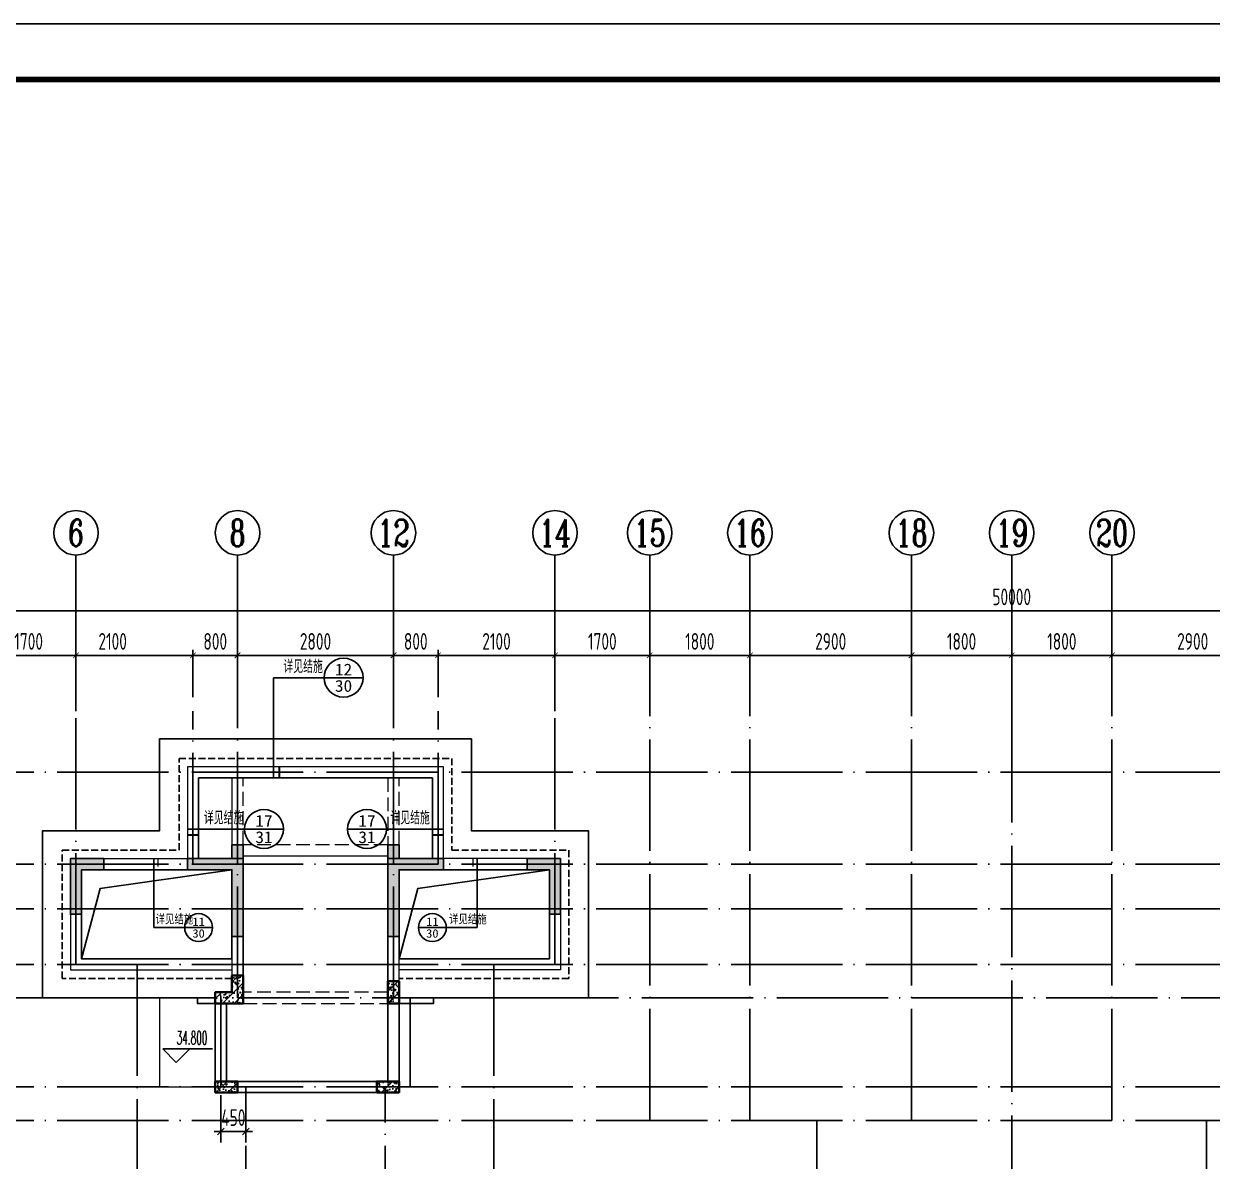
# Model space of a CAD drawing. Extents: x -461650 to 361314, y 245336 to 769729.
# Drawn here: x -4054 to 17284, y 301410 to 321836 of the extents above; entities that cross this region are included whole.
import ezdxf
from ezdxf.enums import TextEntityAlignment as Align

# ---------------------------------------------------------------- set-up
doc = ezdxf.new("R2010")
doc.units = 0
doc.header["$LTSCALE"] = 1000
for name, pattern in [('#P_--_20B1_001_t3$0$DASH', [0.35, 0.25, -0.1]), ('DASH', [0.35, 0.25, -0.1]), ('DOTE', [2.42, 2, -0.2, 0.02, -0.2])]:
    doc.linetypes.add(name, pattern=pattern)
doc.layers.get('0').update_dxf_attribs({"linetype": 'CONTINUOUS'})
doc.layers.get('DEFPOINTS').update_dxf_attribs({"linetype": 'CONTINUOUS'})
for name, color, linetype in [('-TK', 7, 'CONTINUOUS'), ('A-AXIS', 1, 'CONTINUOUS'), ('A-DOTE', 10, 'DOTE'), ('AXIS_NUM', 7, 'CONTINUOUS'), ('DIM_ELEV', 3, 'CONTINUOUS'), ('DIM_IDEN', 67, 'CONTINUOUS'), ('PUB_TEXT', 2, 'CONTINUOUS'), ('ROOF', 183, 'CONTINUOUS'), ('S-D洞口', 4, 'CONTINUOUS'), ('S-L主梁线', 4, 'DASH'), ('S-Q墙填充', 252, 'CONTINUOUS'), ('S-Q墙实线', 6, 'CONTINUOUS'), ('S-Q墙标注', 3, 'CONTINUOUS'), ('S-Y一般标注', 3, 'CONTINUOUS'), ('S-Z柱填充', 252, 'CONTINUOUS'), ('S-Z柱实线', 6, 'CONTINUOUS'), ('看线', 251, 'CONTINUOUS')]:
    doc.layers.add(name, color=color, linetype=linetype)
doc.layers.add('STAIR', color=2, linetype='CONTINUOUS', lineweight=18)
doc.styles.add('_TCH_AXIS', font='COMPLEX', dxfattribs={"bigfont": 'GBCBIG'})
doc.styles.add('_TCH_DIM', font='SIMPLEX.shx', dxfattribs={"width": 0.7, "bigfont": 'GBCBIG.shx'})
doc.styles.add('_TCH_LABEL', font='simhei.ttf')
doc.styles.add('TSSD_Axis', font='complex.shx', dxfattribs={"width": 0.7, "bigfont": 'hztxt.shx'})
doc.styles.add('TSSD_DIMENSION', font='Tssdeng.shx', dxfattribs={"width": 0.7, "bigfont": 'tssdchn.shx'})
doc.styles.add('TSSD_REIN', font='tssdeng.shx', dxfattribs={"width": 0.7, "height": 300, "bigfont": 'tssdchn.shx'})
doc.styles.add('结构文字', font='zstxt.shx', dxfattribs={"width": 0.7, "bigfont": 'zshz.shx'})
doc.dimstyles.new('STRUCK', dxfattribs={"dimtxt": 400, "dimasz": 121, "dimexe": 200, "dimexo": 150, "dimgap": 115, "dimtad": 1, "dimdec": 0, "dimdsep": 46, "dimtxsty": '结构文字', "dimblk": 'ARCHTICK', "dimcen": 400, "dimclrd": 3, "dimclre": 3, "dimclrt": 7, "dimadec": 0, "dimazin": 0, "dimtfac": 1, "dimtdec": 0, "dimtix": 1, "dimtmove": 2, "dimatfit": 3, "dimldrblk": '_DIMX', "dimfxl": 0, "dimtolj": 1, "dimtzin": 0, "dimarcsym": 0})
doc.dimstyles.new('TSSD_100_100', dxfattribs={"dimtxt": 300, "dimasz": 100, "dimexe": 100, "dimexo": 250, "dimgap": 100, "dimtad": 1, "dimdec": 0, "dimzin": 0, "dimdsep": 46, "dimtxsty": 'TSSD_DIMENSION', "dimblk": 'ARCHTICK', "dimcen": 0, "dimdle": 100, "dimclrt": 7, "dimadec": 0, "dimazin": 0, "dimtfac": 1, "dimtdec": 0, "dimtix": 1, "dimtmove": 2, "dimatfit": 3, "dimldrblk": 'ARCHTICK', "dimfxl": 0, "dimtolj": 1, "dimtzin": 0, "dimarcsym": 0})
pattern_1 = [(50, (-352183.98, 102949.57), (215.178055, -18.82564), [22.5, -247.5]), (355, (-352183.98, 102949.57), (-41.6254, 225.65764), [18, -198]), (100.4514, (-352166.05, 102948), (173.55281, 206.83186), [19.12206, -210.34263]), (46.1842, (-352183.98, 103009.57), (320.17231, -49.6557), [33.75, -371.25]), (96.6356, (-352157.3, 103005.43), (280.3988, 292.23536), [28.68309, -315.5139]), (351.1842, (-352184, 103009.57), (280.39858, 292.23558), [27, -297]), (21, (-352153.98, 102994.57), (179.072116, -120.78567), [22.5, -247.5]), (326, (-352153.98, 102994.57), (72.9946, 217.54501), [18, -198]), (71.4514, (-352139.06, 102984.5), (252.06679, 96.75915), [19.12206, -210.34263]), (37.5, (-352183.985, 102949.57), (3.647957, 99.868156), [0, -195.6, 0, -201, 0, -198.75]), (7.5, (-352183.98, 102949.57), (78.92086, 118.323514), [0, -114.6, 0, -191.1, 0, -75.75]), (327.5, (-352250.885, 102949.57), (160.146731, -6.766462), [0, -75, 0, -234, 0, -310.5]), (317.5, (-352280.88, 102949.57), (174.95585, 30.031495), [0, -97.5, 0, -155.4, 0, -220.5]), (45, (-352183.98, 102949.57), (-106.066017, 106.066017), [])]

# ---------------------------------------------------------------- blocks, each defined once
blk = doc.blocks.new('A1')
blk.add_lwpolyline([(0, 59400), (0, 0), (84100, 0), (84100, 59400)], close=True)
at = {"const_width": 100}
blk.add_lwpolyline([(2500, 58400), (2500, 1000), (83100, 1000), (83100, 58400)], close=True, dxfattribs=at)
blk = doc.blocks.new('ts_axno')
at = {"color": 0, "linetype": 'ByBlock', "lineweight": -2}
blk.add_circle((0, 0), 0.5, dxfattribs=at)
at = {"color": 0, "linetype": 'ByBlock', "lineweight": -2, "style": 'TSSD_Axis', "width": 0.7}
blk.add_attdef('A', text='', height=0.6, dxfattribs=at).set_placement((0, 0), align=Align.MIDDLE_CENTER)
blk = doc.blocks.new('_ArchTick')
at = {"color": 0, "linetype": 'ByBlock', "const_width": 0.15}
blk.add_lwpolyline([(-0.5, -0.5), (0.5, 0.5)], dxfattribs=at)
blk = doc.blocks.new('*D292')
at = {"layer": 'DEFPOINTS', "color": 0}
for p in [(12800, 19250), (11100, 18250), (12800, 18250)]:
    blk.add_point(p, dxfattribs=at)
at = {"layer": 'S-Y一般标注', "color": 0, "lineweight": -2}
for p, q in [((11000, 19250), (12900, 19250)), ((11100, 18500), (11100, 19350)), ((12800, 18500), (12800, 19350))]:
    blk.add_line(p, q, dxfattribs=at)
at = {"layer": 'S-Y一般标注', "color": 0, "lineweight": -2, "xscale": 100, "yscale": 100, "zscale": 100, "rotation": 180}
blk.add_blockref('_ArchTick', (11100, 19250), dxfattribs=at)
at = {"layer": 'S-Y一般标注', "color": 0, "lineweight": -2, "xscale": 100, "yscale": 100, "zscale": 100}
blk.add_blockref('_ArchTick', (12800, 19250), dxfattribs=at)
at = {"layer": 'S-Y一般标注', "color": 7, "insert": (11950, 19500), "char_height": 300, "attachment_point": 5, "style": 'TSSD_DIMENSION'}
blk.add_mtext('\\A1;1700', dxfattribs=at)
blk = doc.blocks.new('*D293')
at = {"layer": 'DEFPOINTS', "color": 0}
for p in [(14900, 19250), (12800, 18250), (14900, 18250)]:
    blk.add_point(p, dxfattribs=at)
at = {"layer": 'S-Y一般标注', "color": 0, "lineweight": -2}
for p, q in [((12700, 19250), (15000, 19250)), ((12800, 18500), (12800, 19350)), ((14900, 18500), (14900, 19350))]:
    blk.add_line(p, q, dxfattribs=at)
at = {"layer": 'S-Y一般标注', "color": 0, "lineweight": -2, "xscale": 100, "yscale": 100, "zscale": 100, "rotation": 180}
blk.add_blockref('_ArchTick', (12800, 19250), dxfattribs=at)
at = {"layer": 'S-Y一般标注', "color": 0, "lineweight": -2, "xscale": 100, "yscale": 100, "zscale": 100}
blk.add_blockref('_ArchTick', (14900, 19250), dxfattribs=at)
at = {"layer": 'S-Y一般标注', "color": 7, "insert": (13458, 19500), "char_height": 300, "attachment_point": 5, "style": 'TSSD_DIMENSION'}
blk.add_mtext('\\A1;2100', dxfattribs=at)
blk = doc.blocks.new('*D294')
at = {"layer": 'DEFPOINTS', "color": 0}
for p in [(18500, 19250), (15700, 18250), (18500, 18250)]:
    blk.add_point(p, dxfattribs=at)
at = {"layer": 'S-Y一般标注', "color": 0, "lineweight": -2}
for p, q in [((15600, 19250), (18600, 19250)), ((15700, 18500), (15700, 19350)), ((18500, 18500), (18500, 19350))]:
    blk.add_line(p, q, dxfattribs=at)
at = {"layer": 'S-Y一般标注', "color": 0, "lineweight": -2, "xscale": 100, "yscale": 100, "zscale": 100, "rotation": 180}
blk.add_blockref('_ArchTick', (15700, 19250), dxfattribs=at)
at = {"layer": 'S-Y一般标注', "color": 0, "lineweight": -2, "xscale": 100, "yscale": 100, "zscale": 100}
blk.add_blockref('_ArchTick', (18500, 19250), dxfattribs=at)
at = {"layer": 'S-Y一般标注', "color": 7, "insert": (17100, 19500), "char_height": 300, "attachment_point": 5, "style": 'TSSD_DIMENSION'}
blk.add_mtext('\\A1;2800', dxfattribs=at)
blk = doc.blocks.new('*D295')
at = {"layer": 'DEFPOINTS', "color": 0}
for p in [(19300, 19250), (18500, 18250), (19300, 18250)]:
    blk.add_point(p, dxfattribs=at)
at = {"layer": 'S-Y一般标注', "color": 0, "lineweight": -2}
for p, q in [((18400, 19250), (19400, 19250)), ((18500, 18500), (18500, 19350)), ((19300, 18500), (19300, 19350))]:
    blk.add_line(p, q, dxfattribs=at)
at = {"layer": 'S-Y一般标注', "color": 0, "lineweight": -2, "xscale": 100, "yscale": 100, "zscale": 100, "rotation": 180}
blk.add_blockref('_ArchTick', (18500, 19250), dxfattribs=at)
at = {"layer": 'S-Y一般标注', "color": 0, "lineweight": -2, "xscale": 100, "yscale": 100, "zscale": 100}
blk.add_blockref('_ArchTick', (19300, 19250), dxfattribs=at)
at = {"layer": 'S-Y一般标注', "color": 7, "insert": (18900, 19500), "char_height": 300, "attachment_point": 5, "style": 'TSSD_DIMENSION'}
blk.add_mtext('\\A1;800', dxfattribs=at)
blk = doc.blocks.new('*D296')
at = {"layer": 'DEFPOINTS', "color": 0}
for p in [(23100, 19250), (21400, 18250), (23100, 18250)]:
    blk.add_point(p, dxfattribs=at)
at = {"layer": 'S-Y一般标注', "color": 0, "lineweight": -2}
for p, q in [((21300, 19250), (23200, 19250)), ((21400, 18500), (21400, 19350)), ((23100, 18500), (23100, 19350))]:
    blk.add_line(p, q, dxfattribs=at)
at = {"layer": 'S-Y一般标注', "color": 0, "lineweight": -2, "xscale": 100, "yscale": 100, "zscale": 100, "rotation": 180}
blk.add_blockref('_ArchTick', (21400, 19250), dxfattribs=at)
at = {"layer": 'S-Y一般标注', "color": 0, "lineweight": -2, "xscale": 100, "yscale": 100, "zscale": 100}
blk.add_blockref('_ArchTick', (23100, 19250), dxfattribs=at)
at = {"layer": 'S-Y一般标注', "color": 7, "insert": (22250, 19500), "char_height": 300, "attachment_point": 5, "style": 'TSSD_DIMENSION'}
blk.add_mtext('\\A1;1700', dxfattribs=at)
blk = doc.blocks.new('*D297')
at = {"layer": 'DEFPOINTS', "color": 0}
for p in [(24900, 19250), (23100, 18250), (24900, 18250)]:
    blk.add_point(p, dxfattribs=at)
at = {"layer": 'S-Y一般标注', "color": 0, "lineweight": -2}
for p, q in [((23000, 19250), (25000, 19250)), ((23100, 18500), (23100, 19350)), ((24900, 18500), (24900, 19350))]:
    blk.add_line(p, q, dxfattribs=at)
at = {"layer": 'S-Y一般标注', "color": 0, "lineweight": -2, "xscale": 100, "yscale": 100, "zscale": 100, "rotation": 180}
blk.add_blockref('_ArchTick', (23100, 19250), dxfattribs=at)
at = {"layer": 'S-Y一般标注', "color": 0, "lineweight": -2, "xscale": 100, "yscale": 100, "zscale": 100}
blk.add_blockref('_ArchTick', (24900, 19250), dxfattribs=at)
at = {"layer": 'S-Y一般标注', "color": 7, "insert": (24000, 19500), "char_height": 300, "attachment_point": 5, "style": 'TSSD_DIMENSION'}
blk.add_mtext('\\A1;1800', dxfattribs=at)
blk = doc.blocks.new('*D298')
at = {"layer": 'DEFPOINTS', "color": 0}
for p in [(27800, 19250), (24900, 18250), (27800, 18250)]:
    blk.add_point(p, dxfattribs=at)
at = {"layer": 'S-Y一般标注', "color": 0, "lineweight": -2}
for p, q in [((24800, 19250), (27900, 19250)), ((24900, 18500), (24900, 19350)), ((27800, 18500), (27800, 19350))]:
    blk.add_line(p, q, dxfattribs=at)
at = {"layer": 'S-Y一般标注', "color": 0, "lineweight": -2, "xscale": 100, "yscale": 100, "zscale": 100, "rotation": 180}
blk.add_blockref('_ArchTick', (24900, 19250), dxfattribs=at)
at = {"layer": 'S-Y一般标注', "color": 0, "lineweight": -2, "xscale": 100, "yscale": 100, "zscale": 100}
blk.add_blockref('_ArchTick', (27800, 19250), dxfattribs=at)
at = {"layer": 'S-Y一般标注', "color": 7, "insert": (26350, 19500), "char_height": 300, "attachment_point": 5, "style": 'TSSD_DIMENSION'}
blk.add_mtext('\\A1;2900', dxfattribs=at)
blk = doc.blocks.new('*D299')
at = {"layer": 'DEFPOINTS', "color": 0}
for p in [(29600, 19250), (27800, 18250), (29600, 18250)]:
    blk.add_point(p, dxfattribs=at)
at = {"layer": 'S-Y一般标注', "color": 0, "lineweight": -2}
for p, q in [((27700, 19250), (29700, 19250)), ((27800, 18500), (27800, 19350)), ((29600, 18500), (29600, 19350))]:
    blk.add_line(p, q, dxfattribs=at)
at = {"layer": 'S-Y一般标注', "color": 0, "lineweight": -2, "xscale": 100, "yscale": 100, "zscale": 100, "rotation": 180}
blk.add_blockref('_ArchTick', (27800, 19250), dxfattribs=at)
at = {"layer": 'S-Y一般标注', "color": 0, "lineweight": -2, "xscale": 100, "yscale": 100, "zscale": 100}
blk.add_blockref('_ArchTick', (29600, 19250), dxfattribs=at)
at = {"layer": 'S-Y一般标注', "color": 7, "insert": (28700, 19500), "char_height": 300, "attachment_point": 5, "style": 'TSSD_DIMENSION'}
blk.add_mtext('\\A1;1800', dxfattribs=at)
blk = doc.blocks.new('*D300')
at = {"layer": 'DEFPOINTS', "color": 0}
for p in [(31400, 19250), (29600, 18250), (31400, 18250)]:
    blk.add_point(p, dxfattribs=at)
at = {"layer": 'S-Y一般标注', "color": 0, "lineweight": -2}
for p, q in [((29500, 19250), (31500, 19250)), ((29600, 18500), (29600, 19350)), ((31400, 18500), (31400, 19350))]:
    blk.add_line(p, q, dxfattribs=at)
at = {"layer": 'S-Y一般标注', "color": 0, "lineweight": -2, "xscale": 100, "yscale": 100, "zscale": 100, "rotation": 180}
blk.add_blockref('_ArchTick', (29600, 19250), dxfattribs=at)
at = {"layer": 'S-Y一般标注', "color": 0, "lineweight": -2, "xscale": 100, "yscale": 100, "zscale": 100}
blk.add_blockref('_ArchTick', (31400, 19250), dxfattribs=at)
at = {"layer": 'S-Y一般标注', "color": 7, "insert": (30500, 19500), "char_height": 300, "attachment_point": 5, "style": 'TSSD_DIMENSION'}
blk.add_mtext('\\A1;1800', dxfattribs=at)
blk = doc.blocks.new('*D301')
at = {"layer": 'DEFPOINTS', "color": 0}
for p in [(34300, 19250), (31400, 18250), (34300, 18250)]:
    blk.add_point(p, dxfattribs=at)
at = {"layer": 'S-Y一般标注', "color": 0, "lineweight": -2}
for p, q in [((31300, 19250), (34400, 19250)), ((31400, 18500), (31400, 19350)), ((34300, 18500), (34300, 19350))]:
    blk.add_line(p, q, dxfattribs=at)
at = {"layer": 'S-Y一般标注', "color": 0, "lineweight": -2, "xscale": 100, "yscale": 100, "zscale": 100, "rotation": 180}
blk.add_blockref('_ArchTick', (31400, 19250), dxfattribs=at)
at = {"layer": 'S-Y一般标注', "color": 0, "lineweight": -2, "xscale": 100, "yscale": 100, "zscale": 100}
blk.add_blockref('_ArchTick', (34300, 19250), dxfattribs=at)
at = {"layer": 'S-Y一般标注', "color": 7, "insert": (32850, 19500), "char_height": 300, "attachment_point": 5, "style": 'TSSD_DIMENSION'}
blk.add_mtext('\\A1;2900', dxfattribs=at)
blk = doc.blocks.new('*D311')
at = {"layer": 'DEFPOINTS', "color": 0}
for p in [(54600, 20050), (4600, 18250), (54600, 18250)]:
    blk.add_point(p, dxfattribs=at)
at = {"layer": 'S-Y一般标注', "color": 0, "lineweight": -2}
for p, q in [((4600, 18500), (4600, 20150)), ((54600, 18500), (54600, 20150)), ((4500, 20050), (54700, 20050))]:
    blk.add_line(p, q, dxfattribs=at)
at = {"layer": 'S-Y一般标注', "color": 0, "lineweight": -2, "xscale": 100, "yscale": 100, "zscale": 100, "rotation": 180}
blk.add_blockref('_ArchTick', (4600, 20050), dxfattribs=at)
at = {"layer": 'S-Y一般标注', "color": 0, "lineweight": -2, "xscale": 100, "yscale": 100, "zscale": 100}
blk.add_blockref('_ArchTick', (54600, 20050), dxfattribs=at)
at = {"layer": 'S-Y一般标注', "color": 7, "insert": (29600, 20300), "char_height": 300, "attachment_point": 5, "style": 'TSSD_DIMENSION'}
blk.add_mtext('\\A1;50000', dxfattribs=at)
blk = doc.blocks.new('*D322')
at = {"layer": 'DEFPOINTS', "color": 0}
for p in [(15700, 19250), (14900, 18250), (15700, 18250)]:
    blk.add_point(p, dxfattribs=at)
at = {"layer": 'S-Y一般标注', "color": 0, "lineweight": -2}
for p, q in [((14800, 19250), (15800, 19250)), ((14900, 18500), (14900, 19350)), ((15700, 18500), (15700, 19350))]:
    blk.add_line(p, q, dxfattribs=at)
at = {"layer": 'S-Y一般标注', "color": 0, "lineweight": -2, "xscale": 100, "yscale": 100, "zscale": 100, "rotation": 180}
blk.add_blockref('_ArchTick', (14900, 19250), dxfattribs=at)
at = {"layer": 'S-Y一般标注', "color": 0, "lineweight": -2, "xscale": 100, "yscale": 100, "zscale": 100}
blk.add_blockref('_ArchTick', (15700, 19250), dxfattribs=at)
at = {"layer": 'S-Y一般标注', "color": 7, "insert": (15300, 19500), "char_height": 300, "attachment_point": 5, "style": 'TSSD_DIMENSION'}
blk.add_mtext('\\A1;800', dxfattribs=at)
blk = doc.blocks.new('*D323')
at = {"layer": 'DEFPOINTS', "color": 0}
for p in [(21400, 19250), (19300, 18250), (21400, 18250)]:
    blk.add_point(p, dxfattribs=at)
at = {"layer": 'S-Y一般标注', "color": 0, "lineweight": -2}
for p, q in [((19200, 19250), (21500, 19250)), ((19300, 18500), (19300, 19350)), ((21400, 18500), (21400, 19350))]:
    blk.add_line(p, q, dxfattribs=at)
at = {"layer": 'S-Y一般标注', "color": 0, "lineweight": -2, "xscale": 100, "yscale": 100, "zscale": 100, "rotation": 180}
blk.add_blockref('_ArchTick', (19300, 19250), dxfattribs=at)
at = {"layer": 'S-Y一般标注', "color": 0, "lineweight": -2, "xscale": 100, "yscale": 100, "zscale": 100}
blk.add_blockref('_ArchTick', (21400, 19250), dxfattribs=at)
at = {"layer": 'S-Y一般标注', "color": 7, "insert": (20350, 19500), "char_height": 300, "attachment_point": 5, "style": 'TSSD_DIMENSION'}
blk.add_mtext('\\A1;2100', dxfattribs=at)
blk = doc.blocks.new('20210729.19002051')
for points in [[(9150, 9501), (8830, 9501), (8830, 9600)], [(12450, 9501), (13070, 9501), (13070, 9600)]]:
    blk.add_lwpolyline(points)
at = {"layer": 'ROOF', "ltscale": 0.8}
for points in [[(8830, 9600), (6050, 9600), (6050, 12600), (8150, 12600), (8150, 14250), (13750, 14250), (13750, 12600), (15850, 12600), (15850, 9600), (13070, 9600)], [(12450, 9501), (12450, 7900), (9150, 7900), (9150, 9501)]]:
    blk.add_lwpolyline(points, dxfattribs=at)
for points in [[(8850, 13550), (8850, 12100), (9650, 12100), (9650, 9500), (9350, 9500), (9350, 8100), (12250, 8100), (12250, 12100), (13050, 12100), (13050, 13550)], [(6750, 11900), (9450, 11900), (9450, 10300), (6750, 10300)], [(15150, 11900), (12450, 11900), (12450, 10300), (15150, 10300)]]:
    blk.add_lwpolyline(points, close=True, dxfattribs=at)
at = {"layer": 'STAIR', "color": 130}
blk.add_lwpolyline([(8830, 9600), (8150, 9600), (8150, 8000), (9150, 8000)], dxfattribs=at)
at = {"layer": '看线', "color": 202, "linetype": '#P_--_20B1_001_t3$0$DASH', "ltscale": 0.5}
blk.add_lwpolyline([(9450, 9950), (6400, 9950), (6400, 12250), (8500, 12250), (8500, 13900), (13400, 13900), (13400, 12250), (15500, 12250), (15500, 9950), (12450, 9950)], dxfattribs=at)
blk = doc.blocks.new('20210729.19003983')
at = {"layer": 'ROOF'}
blk.add_blockref('20210729.19002051', (2250, 0), dxfattribs=at)
blk = doc.blocks.new('*D3022')
at = {"layer": 'DEFPOINTS', "color": 0}
for p in [(-516, 302744), (-66, 302744), (-66, 301944)]:
    blk.add_point(p, dxfattribs=at)
at = {"layer": 'S-Q墙标注', "color": 3, "lineweight": -2}
for p, q in [((-516, 302594), (-516, 301744)), ((-66, 302594), (-66, 301744)), ((-516, 301944), (-637, 301944)), ((-516, 301944), (-66, 301944)), ((-66, 301944), (55, 301944))]:
    blk.add_line(p, q, dxfattribs=at)
at = {"layer": 'S-Q墙标注', "color": 3, "lineweight": -2, "xscale": 121, "yscale": 121, "zscale": 121}
blk.add_blockref('_ArchTick', (-516, 301944), dxfattribs=at)
at = {"layer": 'S-Q墙标注', "color": 3, "lineweight": -2, "xscale": 121, "yscale": 121, "zscale": 121, "rotation": 180}
blk.add_blockref('_ArchTick', (-66, 301944), dxfattribs=at)
at = {"layer": 'S-Q墙标注', "color": 7, "insert": (-291, 302194), "char_height": 300, "attachment_point": 5, "style": 'TSSD_REIN'}
blk.add_mtext('\\A1;450', dxfattribs=at)
blk = doc.blocks.new('_DIMX')
blk.add_line((-150, 0), (150, 0))
at = {"const_width": 50}
blk.add_lwpolyline([(-70, -70), (70, 70)], dxfattribs=at)
blk = doc.blocks.new('20210810.07345506')
at = {"layer": 'DIM_IDEN'}
for p, q in [((9087, 16753), (9997, 16753)), ((9087, 14955), (9087, 16753)), ((10697, 16753), (9997, 16753)), ((7543, 14036), (7797, 14036)), ((7797, 14036), (8568, 14036)), ((9268, 14036), (8568, 14036)), ((11117, 14036), (10417, 14036)), ((11889, 14036), (11117, 14036)), ((12143, 14036), (11889, 14036)), ((6941, 13505), (6941, 12266)), ((12745, 13505), (12745, 12266)), ((6941, 12266), (7494, 12266)), ((7994, 12266), (7494, 12266)), ((12191, 12266), (11691, 12266)), ((12745, 12266), (12191, 12266))]:
    blk.add_line(p, q, dxfattribs=at)
for points, const_width in [([(9192, 14955), (9192, 15155)], 35), ([(7543, 13931), (7743, 13931)], 35), ([(12143, 13931), (11943, 13931)], 35), ([(7016, 13505), (7016, 13362)], 25), ([(12670, 13505), (12670, 13362)], 25)]:
    blk.add_lwpolyline(points, dxfattribs=dict(at, const_width=const_width))
for centre, radius in [((10347, 16753), 350), ((8918, 14036), 350), ((10767, 14036), 350), ((7744, 12266), 250), ((11941, 12266), 250)]:
    blk.add_circle(centre, radius, dxfattribs=at)
at = {"layer": 'PUB_TEXT', "style": '_TCH_AXIS'}
for height, p in [(236.3, (9267, 16836)), (236.3, (7839, 14119)), (236.3, (11187, 14119)), (168.8, (6973, 12325)), (168.8, (12241, 12325))]:
    blk.add_text('详见结施', height=height, dxfattribs=at).set_placement(p)
at = {"layer": 'PUB_TEXT', "style": '_TCH_LABEL'}
for s, height, width, p, p2 in [('12', 211.6, 1.022989, (10191, 16794), (10502, 16794)), ('30', 212, 1.017143, (10191, 16500), (10502, 16500)), ('17', 210.8, 1.034884, (8761, 14077), (9075, 14077)), ('17', 210.8, 1.034884, (10611, 14077), (10924, 14077)), ('31', 212.3, 1.011364, (8764, 13783), (9073, 13783)), ('31', 212.3, 1.011364, (10613, 13783), (10922, 13783)), ('11', 150.6, 1.034884, (7632, 12295), (7857, 12295)), ('11', 150.6, 1.034884, (11829, 12295), (12053, 12295)), ('30', 151.4, 1.017143, (7634, 12085), (7855, 12085)), ('30', 151.4, 1.017143, (11830, 12085), (12052, 12085))]:
    blk.add_text(s, height=height, dxfattribs=dict(at, width=width)).set_placement(p, p2, align=Align.FIT)
blk = doc.blocks.new('20210726.16395156')
at = {"layer": 'A-AXIS'}
for p, q in [((12800, 18249.9), (12800, 21049.9)), ((15700, 18249.9), (15700, 21049.9)), ((18500, 18249.9), (18500, 21049.9)), ((21400, 18249.9), (21400, 21049.9)), ((23100, 18249.9), (23100, 21049.9)), ((24900, 18249.9), (24900, 21049.9)), ((27800, 18249.9), (27800, 21049.9)), ((29600, 18249.9), (29600, 21049.9)), ((31400, 18249.9), (31400, 21049.9))]:
    blk.add_line(p, q, dxfattribs=at)
at = {"layer": 'A-DOTE'}
for p, q in [((12800, 13700), (12800, 18249.9)), ((14900, 15500), (14900, 18249.9)), ((15700, 13100.3), (15700, 18249.9)), ((18500, 13100.3), (18500, 18249.9)), ((19300, 15500), (19300, 18249.9)), ((21400, 13700), (21400, 18249.9)), ((23100, 10900), (23100, 18249.9)), ((24900, 10900), (24900, 18249.9)), ((27800, 10900), (27800, 18249.9)), ((29600, 18249.9), (29600, 3600)), ((31400, 10900), (31400, 18249.9)), ((55600, 17150), (3600, 17150)), ((55600, 15500), (3600, 15500)), ((55600, 14700), (3600, 14700)), ((55600, 13700), (3600, 13700)), ((13900.2, 13700), (13900, 3600)), ((20299.8, 13700), (20300, 3600)), ((3600, 13100.3), (55600, 13100.3)), ((15400, 11500), (15400, 13100)), ((18800, 11500), (18800, 13100)), ((55600, 11500), (3600, 11500)), ((15850, 3600), (15850, 11500)), ((18350, 3600), (18350, 11500)), ((55600, 10900), (3600, 10900)), ((26100, 10900), (26100, 3600)), ((33100, 10900), (33100, 3600))]:
    blk.add_line(p, q, dxfattribs=at)
at = {"layer": 'A-AXIS'}
ref = blk.add_blockref('ts_axno', (12800, 21449.9), dxfattribs=dict(at, xscale=800, yscale=800, zscale=800))
ref.add_attrib('5', '6', dxfattribs={"layer": 'AXIS_NUM', "height": 480, "style": 'TSSD_Axis', "width": 0.7}).set_placement((12800, 21449.9), align=Align.MIDDLE_CENTER)
ref = blk.add_blockref('ts_axno', (15700, 21449.9), dxfattribs=dict(at, xscale=800, yscale=800, zscale=800))
ref.add_attrib('6', '8', dxfattribs={"layer": 'AXIS_NUM', "height": 480, "style": 'TSSD_Axis', "width": 0.7}).set_placement((15700, 21449.9), align=Align.MIDDLE_CENTER)
ref = blk.add_blockref('ts_axno', (18500, 21449.9), dxfattribs=dict(at, xscale=800, yscale=800, zscale=800))
ref.add_attrib('7', '12', dxfattribs={"layer": 'AXIS_NUM', "height": 480, "style": 'TSSD_Axis', "width": 0.7}).set_placement((18500, 21449.9), align=Align.MIDDLE_CENTER)
ref = blk.add_blockref('ts_axno', (21400, 21449.9), dxfattribs=dict(at, xscale=800, yscale=800, zscale=800))
ref.add_attrib('8', '14', dxfattribs={"layer": 'AXIS_NUM', "height": 480, "style": 'TSSD_Axis', "width": 0.7}).set_placement((21400, 21449.9), align=Align.MIDDLE_CENTER)
ref = blk.add_blockref('ts_axno', (23100, 21449.9), dxfattribs=dict(at, xscale=800, yscale=800, zscale=800))
ref.add_attrib('9', '15', dxfattribs={"layer": 'AXIS_NUM', "height": 480, "style": 'TSSD_Axis', "width": 0.7}).set_placement((23100, 21449.9), align=Align.MIDDLE_CENTER)
ref = blk.add_blockref('ts_axno', (24900, 21449.9), dxfattribs=dict(at, xscale=800, yscale=800, zscale=800))
ref.add_attrib('10', '16', dxfattribs={"layer": 'AXIS_NUM', "height": 480, "style": 'TSSD_Axis', "width": 0.7}).set_placement((24900, 21449.9), align=Align.MIDDLE_CENTER)
ref = blk.add_blockref('ts_axno', (27800, 21449.9), dxfattribs=dict(at, xscale=800, yscale=800, zscale=800))
ref.add_attrib('11', '18', dxfattribs={"layer": 'AXIS_NUM', "height": 480, "style": 'TSSD_Axis', "width": 0.7}).set_placement((27800, 21449.9), align=Align.MIDDLE_CENTER)
ref = blk.add_blockref('ts_axno', (29600, 21449.9), dxfattribs=dict(at, xscale=800, yscale=800, zscale=800))
ref.add_attrib('12', '19', dxfattribs={"layer": 'AXIS_NUM', "height": 480, "style": 'TSSD_Axis', "width": 0.7}).set_placement((29600, 21449.9), align=Align.MIDDLE_CENTER)
ref = blk.add_blockref('ts_axno', (31400, 21449.9), dxfattribs=dict(at, xscale=800, yscale=800, zscale=800))
ref.add_attrib('13', '20', dxfattribs={"layer": 'AXIS_NUM', "height": 480, "style": 'TSSD_Axis', "width": 0.7}).set_placement((31400, 21449.9), align=Align.MIDDLE_CENTER)
at = {"layer": 'S-Y一般标注'}
for base, p1, p2, picture, middle in [((54600, 20049.9), (4600, 18249.9), (54600, 18249.9), '*D311', (29600, 20299.9)), ((12800, 19249.9), (11100, 18249.9), (12800, 18249.9), '*D292', (11950, 19499.9)), ((15700, 19249.9), (14900, 18249.9), (15700, 18249.9), '*D322', (15300, 19499.9)), ((18500, 19249.9), (15700, 18249.9), (18500, 18249.9), '*D294', (17100, 19499.9)), ((19300, 19249.9), (18500, 18249.9), (19300, 18249.9), '*D295', (18900, 19499.9)), ((21400, 19249.9), (19300, 18249.9), (21400, 18249.9), '*D323', (20350, 19499.9)), ((23100, 19249.9), (21400, 18249.9), (23100, 18249.9), '*D296', (22250, 19499.9)), ((24900, 19249.9), (23100, 18249.9), (24900, 18249.9), '*D297', (24000, 19499.9)), ((27800, 19249.9), (24900, 18249.9), (27800, 18249.9), '*D298', (26350, 19499.9)), ((29600, 19249.9), (27800, 18249.9), (29600, 18249.9), '*D299', (28700, 19499.9)), ((31400, 19249.9), (29600, 18249.9), (31400, 18249.9), '*D300', (30500, 19499.9)), ((34300, 19249.9), (31400, 18249.9), (34300, 18249.9), '*D301', (32850, 19499.9))]:
    dim = blk.add_linear_dim(base=base, p1=p1, p2=p2, dimstyle='TSSD_100_100', dxfattribs=at)
    dim.commit()
    dim.dimension.update_dxf_attribs({"geometry": picture, "text_midpoint": middle})
dim = blk.add_linear_dim(base=(14900, 19249.9), p1=(12800, 18249.9), p2=(14900, 18249.9), dimstyle='TSSD_100_100', dxfattribs=at)
dim.commit()
dim.dimension.update_dxf_attribs({"geometry": '*D293', "text_midpoint": (13458.1, 19499.9), "dimtype": 160})

msp = doc.modelspace()

# ---------------------------------------------------------------- hatches: boundary and pattern name
at = {"layer": 'S-Q墙填充'}
h = msp.add_hatch(color=252, dxfattribs=at)
h.dxf.hatch_style = 1
h.paths.add_polyline_path([(-115.81, 306744.49), (-115.81, 307094.49), (-315.81, 307094.49), (-315.81, 306844.49), (-1115.94, 306844.49), (-1115.94, 306644.49), (-315.81, 306644.49), (-315.81, 305444.49), (-115.81, 305444.49)])
h = msp.add_hatch(color=252, dxfattribs=at)
h.dxf.hatch_style = 1
h.paths.add_polyline_path([(2484.2, 306744.49), (2484.2, 305444.49), (2684.2, 305444.49), (2684.2, 306644.49), (3484.33, 306644.66), (3484.33, 306844.66), (2684.2, 306844.49), (2684.2, 307094.49), (2484.2, 307094.49)])
h = msp.add_hatch(color=252, dxfattribs=at)
h.dxf.hatch_style = 1
h.paths.add_polyline_path([(-3015.8, 306644.49), (-2615.89, 306644.49), (-2615.89, 306844.49), (-3215.8, 306844.49), (-3215.8, 305844.49), (-3015.8, 305844.49)])
h = msp.add_hatch(color=252, dxfattribs=at)
h.dxf.hatch_style = 1
h.paths.add_polyline_path([(5584.19, 306844.49), (4984.28, 306844.49), (4984.28, 306644.49), (5384.19, 306644.49), (5384.19, 305844.49), (5584.19, 305844.49)])
at = {"layer": 'S-Z柱填充'}
h = msp.add_hatch(dxfattribs=at)
h.set_pattern_fill('ARMORED', color=256, scale=30, style=0)
h.set_pattern_definition(pattern_1)
h.paths.add_polyline_path([(-115.81, 304744.76), (-315.81, 304744.76), (-315.81, 304444.76), (-615.81, 304444.76), (-615.81, 304244.76), (-115.81, 304244.76)])
h = msp.add_hatch(dxfattribs=at)
h.set_pattern_fill('ARMORED', color=256, scale=30, style=0)
h.set_pattern_definition(pattern_1)
h.paths.add_polyline_path([(2684.2, 304644.76), (2484.2, 304644.76), (2484.2, 304244.76), (2684.2, 304244.76)])
h = msp.add_hatch(dxfattribs=at)
h.set_pattern_fill('ARMORED', color=256, scale=30, style=0)
h.set_pattern_definition(pattern_1)
h.paths.add_polyline_path([(-415.81, 302844.49), (-615.81, 302844.49), (-615.87, 302644.49), (-215.87, 302644.49), (-215.87, 302844.49), (-415.87, 302844.49)])
h = msp.add_hatch(dxfattribs=at)
h.set_pattern_fill('ARMORED', color=256, scale=30, style=0)
h.set_pattern_definition(pattern_1)
h.paths.add_polyline_path([(2684.19, 302844.49), (2284.19, 302844.49), (2284.19, 302644.49), (2684.19, 302644.49)])

# ---------------------------------------------------------------- linework, layer by layer
at = {"layer": 'DIM_ELEV'}
for p, q in [((-1314.96, 303185.94), (-1554.96, 303425.94)), ((-1554.96, 303425.94), (-662.71, 303425.94)), ((-1314.96, 303185.94), (-1074.96, 303425.94))]:
    msp.add_line(p, q, dxfattribs=at)
at = {"layer": 'S-D洞口', "color": 5}
for points in [[(-3015.8, 305044.49), (-315.81, 305044.49), (-315.81, 306644.49), (-3015.8, 306644.49), (-3015.8, 305044.49), (-2680.92, 306309.61), (-315.81, 306644.49)], [(2684.2, 305044.63), (5384.19, 305044.63), (5384.19, 306644.49), (2684.2, 306644.49), (2684.2, 305044.63), (3019.06, 306309.62), (5384.19, 306644.49)]]:
    msp.add_lwpolyline(points, dxfattribs=at)
at = {"layer": 'S-L主梁线', "linetype": 'ByBlock', "lineweight": 18}
for p, q in [((-215.82, 308494.49), (-1116.12, 308494.37)), ((-1116.12, 308494.37), (-1115.94, 306844.66)), ((2583.67, 308494.49), (-215.81, 308494.49)), ((3484.22, 308494.49), (2583.67, 308494.49)), ((3484.33, 306844.66), (3484.22, 308494.49)), ((-315.81, 308294.48), (-315.81, 307094.49)), ((-2615.9, 306844.49), (-1115.94, 306844.66)), ((-115.81, 306894.49), (2484.2, 306894.49)), ((4984.29, 306844.49), (3484.33, 306844.66)), ((-3215.8, 305844.49), (-3215.8, 304844.49)), ((5584.19, 305844.49), (5584.19, 304844.49)), ((-315.81, 305444.49), (-315.81, 304744.76)), ((2684.2, 304644.76), (2684.2, 305444.49)), ((-3215.8, 304844.49), (-315.79, 304844.49)), ((5584.19, 304844.49), (2684.18, 304844.49)), ((-615.87, 304244.76), (-615.87, 302844.49)), ((2684.19, 302844.49), (2684.2, 304244.76)), ((-215.87, 302644.49), (2284.19, 302644.49))]:
    msp.add_line(p, q, dxfattribs=at)
at = {"layer": 'S-L主梁线', "linetype": 'DASH', "lineweight": 18}
for p, q in [((-916.1, 308294.4), (-315.81, 308294.48)), ((-915.94, 306844.49), (-916.1, 308294.4)), ((-115.81, 307094.49), (-115.81, 308294.49)), ((-115.81, 308294.49), (2483.71, 308294.49)), ((2483.71, 308294.49), (2484.16, 307094.49)), ((2683.71, 307094.49), (2683.71, 308294.49)), ((2683.71, 308294.49), (3284.17, 308294.49)), ((3284.17, 308294.49), (3283.83, 306844.49)), ((2484.16, 307094.49), (-115.81, 307094.49)), ((-2615.88, 306644.49), (-1115.92, 306644.66)), ((4984.27, 306644.49), (3484.31, 306644.66)), ((-3015.8, 305844.49), (-3015.8, 305044.49)), ((5384.19, 305844.49), (5384.19, 305044.49)), ((-115.81, 304744.76), (-115.81, 305444.49)), ((2484.2, 305444.49), (2484.2, 304644.76)), ((-3015.8, 305044.49), (-315.79, 305044.49)), ((5384.19, 305044.49), (2684.18, 305044.49)), ((2484.2, 304444.76), (-115.81, 304444.76)), ((-415.87, 302844.49), (-415.87, 304244.76)), ((-115.81, 304244.76), (2484.2, 304244.76)), ((2484.2, 304244.76), (2484.19, 302844.49)), ((2284.19, 302844.49), (-215.87, 302844.49))]:
    msp.add_line(p, q, dxfattribs=at)
at = {"layer": 'S-Q墙实线'}
msp.add_lwpolyline([(-115.81, 306744.49), (-115.81, 307094.49), (-315.81, 307094.49), (-315.81, 306844.49), (-1115.94, 306844.66), (-1115.94, 306644.66), (-315.81, 306644.49), (-315.81, 305444.49), (-115.81, 305444.49), (-115.81, 306744.49)], dxfattribs=at)
for points in [[(2484.2, 306744.49), (2484.2, 305444.49), (2684.2, 305444.49), (2684.2, 306644.49), (3484.33, 306644.66), (3484.33, 306844.66), (2684.2, 306844.49), (2684.2, 307094.49), (2484.2, 307094.49)], [(-3015.8, 306644.49), (-2615.89, 306644.49), (-2615.89, 306844.49), (-3215.8, 306844.49), (-3215.8, 305844.49), (-3015.8, 305844.49)], [(5584.19, 306844.49), (4984.28, 306844.49), (4984.28, 306644.49), (5384.19, 306644.49), (5384.19, 305844.49), (5584.19, 305844.49)]]:
    msp.add_lwpolyline(points, close=True, dxfattribs=at)
at = {"layer": 'S-Z柱实线', "lineweight": 35}
for points in [[(-115.81, 304744.76), (-315.81, 304744.76), (-315.81, 304444.76), (-615.81, 304444.76), (-615.81, 304244.76), (-115.81, 304244.76)], [(2684.2, 304644.76), (2484.2, 304644.76), (2484.2, 304244.76), (2684.2, 304244.76)], [(-415.87, 302844.49), (-615.87, 302844.49), (-615.87, 302644.49), (-215.87, 302644.49), (-215.87, 302844.49), (-415.87, 302844.49)], [(2684.19, 302844.49), (2284.19, 302844.49), (2284.19, 302644.49), (2684.19, 302644.49)]]:
    msp.add_lwpolyline(points, close=True, dxfattribs=at)

# ---------------------------------------------------------------- block references
at = {"layer": '-TK'}
msp.add_blockref('A1', (-27258.09, 262435.55), dxfattribs=at)
at = {"layer": 'A-DOTE'}
msp.add_blockref('20210726.16395156', (-15915.8, 291244.44), dxfattribs=at)
at = {"layer": 'PUB_TEXT'}
msp.add_blockref('20210810.07345506', (-8658.64, 293339.86), dxfattribs=at)
at = {"layer": 'ROOF'}
msp.add_blockref('20210729.19003983', (-12015.82, 294744.49), dxfattribs=at)

# ---------------------------------------------------------------- texts
at = {"layer": 'DIM_ELEV', "color": 7, "style": '_TCH_DIM', "width": 0.494118}
msp.add_text('34.800', height=238, dxfattribs=at).set_placement((-1309.99, 303506.02))

# ---------------------------------------------------------------- dimensions: what is measured, and where the dimension line sits
at = {"layer": 'S-Q墙标注'}
dim = msp.add_linear_dim(base=(-65.8, 301944.49), p1=(-515.81, 302744.49), p2=(-65.8, 302744.49), dimstyle='STRUCK', override={"dimtxt": 300, "dimgap": 100, "dimtxsty": 'TSSD_REIN'}, dxfattribs=at)
dim.commit()
dim.dimension.update_dxf_attribs({"geometry": '*D3022', "text_midpoint": (-290.81, 302194.49)})

doc.saveas('drawing.dxf')
